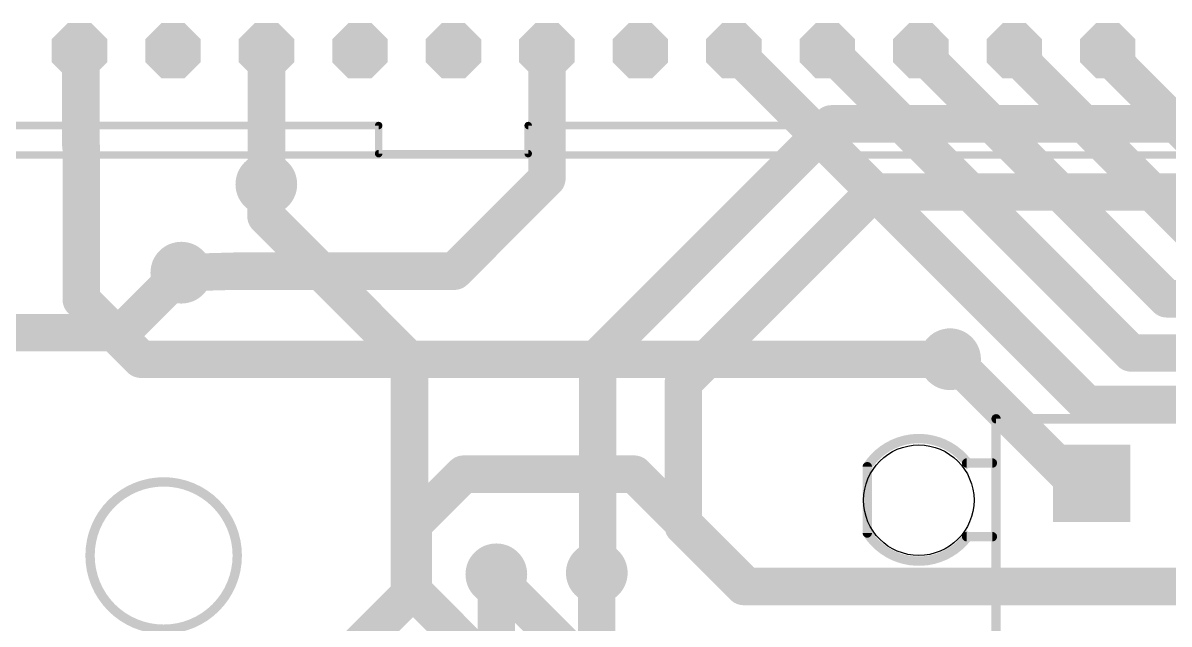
# Model space of a CAD drawing. Extents: x -4 to 118, y -3 to 69.
# Drawn here: x 22.42 to 53.56, y 24.17 to 40.49 of the extents above; entities that cross this region are included whole.
import ezdxf

# ---------------------------------------------------------------- set-up
doc = ezdxf.new("R2010")
doc.units = 0
for name, color, linetype in [('1', 22, 'CONTINUOUS'), ('16', 175, 'CONTINUOUS'), ('17', 82, 'CONTINUOUS'), ('18', 82, 'CONTINUOUS'), ('20', 7, 'CONTINUOUS'), ('21', 253, 'CONTINUOUS'), ('22', 253, 'CONTINUOUS')]:
    doc.layers.add(name, color=color, linetype=linetype)

# ---------------------------------------------------------------- blocks, each defined once
blk = doc.blocks.new('SQUAREP')
blk.add_solid([(-0.5, -0.5), (0.5, -0.5), (-0.5, 0.5), (0.5, 0.5)])
blk = doc.blocks.new('OCTAGONP')
at = {"const_width": 0.5}
blk.add_lwpolyline([(-0.25, -0.1036), (-0.25, 0.1036), (-0.1036, 0.25), (0.1036, 0.25), (0.25, 0.1036), (0.25, -0.1036), (0.1036, -0.25), (-0.1036, -0.25), (-0.25, -0.1036), (-0.25, 0.1036)], dxfattribs=at)
blk = doc.blocks.new('ROUNDV')
at = {"const_width": 0.5}
blk.add_lwpolyline([(0, -0.25, 1), (0, 0.25, 1), (0, -0.25)], format="xyb", dxfattribs=at)

msp = doc.modelspace()

# ---------------------------------------------------------------- linework, layer by layer
at = {"layer": '1', "const_width": 1.016}
for points in [[(44.38, 37.75), (38.03, 31.4)], [(58.73, 37.75), (44.38, 37.75)], [(29.03, 36.11), (29.03, 35.51)], [(40.36, 30.72), (45.54, 35.9)], [(60.03, 35.9), (45.54, 35.9)], [(29.03, 35.51), (29.02, 35.5)], [(29.02, 35.5), (29.02, 35.24)], [(29.02, 35.24), (32.92, 31.34)], [(25.09, 32.08), (26.72, 33.71)], [(12.61, 32.08), (25.09, 32.08)], [(32.92, 31.34), (32.92, 25.17)], [(38.03, 31.4), (38.03, 25.58)], [(47.67, 31.36), (47.61, 31.36)], [(51.038, 27.992), (47.67, 31.36)], [(40.36, 26.83), (40.36, 30.72)], [(51.46, 27.992), (51.038, 27.992)], [(42, 25.19), (40.36, 26.83)], [(35.28, 25.52), (35.28, 25.43)], [(35.28, 25.43), (37.31, 23.4)], [(38.03, 25.58), (38.01, 25.56)], [(32.92, 25.17), (36.29, 21.8)], [(67.8, 25.19), (42, 25.19)]]:
    msp.add_lwpolyline(points, dxfattribs=at)
at = {"layer": '1', "const_width": 0.508}
for points in [[(44.38, 38.004, 1), (44.38, 37.496)], [(44.5596, 37.5704, 1), (44.2004, 37.9296)], [(29.284, 36.11, 1), (28.776, 36.11)], [(45.54, 36.154, 1), (45.54, 35.646)], [(45.7196, 35.7204, 1), (45.3604, 36.0796)], [(29.274, 35.5, 1), (28.766, 35.5)], [(28.8404, 35.6796, 1), (29.1996, 35.3204)], [(29.2096, 35.3304, 1), (28.8504, 35.6896)], [(29.1996, 35.4196, 1), (28.8404, 35.0604)], [(28.776, 35.51, 1), (29.284, 35.51)], [(28.766, 35.24, 1), (29.274, 35.24)], [(26.8996, 33.5304, 1), (26.5404, 33.8896)], [(24.9104, 32.2596, 1), (25.2696, 31.9004)], [(25.09, 31.826, 1), (25.09, 32.334)], [(33.174, 31.34, 1), (32.666, 31.34)], [(32.7404, 31.1604, 1), (33.0996, 31.5196)], [(38.284, 31.4, 1), (37.776, 31.4)], [(37.8504, 31.5796, 1), (38.2096, 31.2204)], [(47.61, 31.614, 1), (47.61, 31.106)], [(47.8496, 31.5396, 1), (47.4904, 31.1804)], [(47.67, 31.106, 1), (47.67, 31.614)], [(40.614, 30.72, 1), (40.106, 30.72)], [(40.1804, 30.8996, 1), (40.5396, 30.5404)], [(51.038, 28.246, 1), (51.038, 27.738)], [(50.8584, 27.8124, 1), (51.2176, 28.1716)], [(51.46, 27.738, 1), (51.46, 28.246)], [(40.5396, 27.0096, 1), (40.1804, 26.6504)], [(40.106, 26.83, 1), (40.614, 26.83)], [(35.534, 25.52, 1), (35.026, 25.52)], [(35.4596, 25.6096, 1), (35.1004, 25.2504)], [(37.8304, 25.7396, 1), (38.1896, 25.3804)], [(38.2096, 25.4004, 1), (37.8504, 25.7596)], [(33.0996, 25.3496, 1), (32.7404, 24.9904)], [(35.026, 25.43, 1), (35.534, 25.43)], [(37.776, 25.58, 1), (38.284, 25.58)], [(42, 25.444, 1), (42, 24.936)], [(41.8204, 25.0104, 1), (42.1796, 25.3696)], [(32.666, 25.17, 1), (33.174, 25.17)]]:
    msp.add_lwpolyline(points, format="xyb", dxfattribs=at)
at = {"layer": '16', "const_width": 1.016}
for points in [[(23.99, 39.7), (23.954, 39.736)], [(23.99, 37.15), (23.99, 39.7)], [(29.04, 39.73), (29.034, 39.736)], [(29.034, 39.736), (29.034, 36.114)], [(36.654, 39.736), (36.654, 36.264)], [(41.734, 39.736), (51.34, 30.13)], [(44.5, 39.5), (44.274, 39.736)], [(44.274, 39.736), (44.324, 39.736)], [(44.324, 39.736), (52.53, 31.53)], [(47, 39.5), (46.814, 39.736)], [(49.5, 39.5), (49.354, 39.736)], [(52, 39.5), (51.894, 39.736)], [(47, 39.5), (53.5, 33)], [(49.5, 39.5), (54.5, 34.5)], [(52, 39.5), (55.5, 36)], [(24, 37.14), (23.99, 37.15)], [(24, 32.98), (24, 37.14)], [(36.654, 36.264), (34.14, 33.75)], [(29.034, 36.114), (29.03, 36.11)], [(28.15, 33.75), (26.72, 33.71)], [(34.14, 33.75), (28.15, 33.75)], [(25.62, 31.36), (24, 32.98)], [(53.5, 33), (60.74, 33)], [(47.61, 31.36), (25.62, 31.36)], [(52.53, 31.53), (61.5, 31.53)], [(51.34, 30.13), (63.16, 30.13)], [(34.39, 28.24), (33.02, 26.87)], [(39.03, 28.24), (34.39, 28.24)], [(42.08, 25.19), (39.03, 28.24)], [(33.02, 26.87), (33.02, 25.08)], [(35.28, 25.52), (35.28, 23.46)], [(38.01, 25.56), (38.01, 23.46)], [(28.816, 20.876), (33.02, 25.08)], [(82.91, 25.19), (42.08, 25.19)]]:
    msp.add_lwpolyline(points, dxfattribs=at)
at = {"layer": '16', "const_width": 0.508}
for points in [[(24.1336, 39.9156, 1), (23.7744, 39.5564)], [(24.244, 39.7, 1), (23.736, 39.7)], [(29.2136, 39.9156, 1), (28.8544, 39.5564)], [(29.288, 39.736, 1), (28.78, 39.736)], [(36.908, 39.736, 1), (36.4, 39.736)], [(41.9136, 39.9156, 1), (41.5544, 39.5564)], [(44.4574, 39.9117, 1), (44.0906, 39.5603)], [(44.274, 39.99, 1), (44.274, 39.482)], [(44.5036, 39.9156, 1), (44.1444, 39.5564)], [(44.324, 39.482, 1), (44.324, 39.99)], [(47.0135, 39.8932, 1), (46.6145, 39.5788)], [(49.57, 39.8696, 1), (49.138, 39.6024)], [(52.1257, 39.8401, 1), (51.6623, 39.6319)], [(23.8104, 39.5204, 1), (24.1696, 39.8796)], [(28.8604, 39.5504, 1), (29.2196, 39.9096)], [(44.3166, 39.3243, 1), (44.6834, 39.6757)], [(47.1796, 39.6796, 1), (46.8204, 39.3204)], [(46.8005, 39.3428, 1), (47.1995, 39.6572)], [(49.6796, 39.6796, 1), (49.3204, 39.3204)], [(49.284, 39.3664, 1), (49.716, 39.6336)], [(52.1796, 39.6796, 1), (51.8204, 39.3204)], [(51.7683, 39.3959, 1), (52.2317, 39.6041)], [(24.1696, 37.3296, 1), (23.8104, 36.9704)], [(23.736, 37.15, 1), (24.244, 37.15)], [(24.254, 37.14, 1), (23.746, 37.14)], [(23.8204, 36.9604, 1), (24.1796, 37.3196)], [(36.8336, 36.0844, 1), (36.4744, 36.4436)], [(28.8504, 36.2896, 1), (29.2096, 35.9304)], [(29.2136, 35.9344, 1), (28.8544, 36.2936)], [(36.4, 36.264, 1), (36.908, 36.264)], [(28.78, 36.114, 1), (29.288, 36.114)], [(26.7129, 33.9639, 1), (26.7271, 33.4561)], [(28.15, 34.004, 1), (28.15, 33.496)], [(28.1571, 33.4961, 1), (28.1429, 34.0039)], [(33.9604, 33.9296, 1), (34.3196, 33.5704)], [(34.14, 33.496, 1), (34.14, 34.004)], [(24.1796, 33.1596, 1), (23.8204, 32.8004)], [(53.5, 33.254, 1), (53.5, 32.746)], [(53.3204, 32.8204, 1), (53.6796, 33.1796)], [(23.746, 32.98, 1), (24.254, 32.98)], [(25.62, 31.614, 1), (25.62, 31.106)], [(25.4404, 31.1804, 1), (25.7996, 31.5396)], [(47.61, 31.106, 1), (47.61, 31.614)], [(52.53, 31.784, 1), (52.53, 31.276)], [(52.3504, 31.3504, 1), (52.7096, 31.7096)], [(51.34, 30.384, 1), (51.34, 29.876)], [(51.1604, 29.9504, 1), (51.5196, 30.3096)], [(34.39, 28.494, 1), (34.39, 27.986)], [(34.5696, 28.0604, 1), (34.2104, 28.4196)], [(39.2096, 28.4196, 1), (38.8504, 28.0604)], [(39.03, 27.986, 1), (39.03, 28.494)], [(33.274, 26.87, 1), (32.766, 26.87)], [(32.8404, 27.0496, 1), (33.1996, 26.6904)], [(35.534, 25.52, 1), (35.026, 25.52)], [(38.264, 25.56, 1), (37.756, 25.56)], [(33.1996, 24.9004, 1), (32.8404, 25.2596)], [(42.08, 25.444, 1), (42.08, 24.936)], [(41.9004, 25.0104, 1), (42.2596, 25.3696)], [(32.766, 25.08, 1), (33.274, 25.08)]]:
    msp.add_lwpolyline(points, format="xyb", dxfattribs=at)
at = {"layer": '20', "const_width": 0.254}
msp.add_lwpolyline([(26.24, 24.03, 1), (26.24, 28.03, 1), (26.24, 24.03)], format="xyb", dxfattribs=at)
at = {"layer": '20'}
msp.add_circle((46.76, 27.532), 1.5, dxfattribs=at)
at = {"layer": '21', "const_width": 0.2032}
for points in [[(32.082, 37.704), (12.016, 37.704)], [(32.082, 37.704), (32.082, 36.942)], [(36.146, 36.942), (36.146, 37.704)], [(36.146, 37.704), (56.212, 37.704)], [(11.204, 36.906), (57.024, 36.906)], [(32.082, 36.942), (36.146, 36.942)]]:
    msp.add_lwpolyline(points, dxfattribs=at)
at = {"layer": '21', "const_width": 0.1016}
for points in [[(32.1328, 37.704, 1), (32.0312, 37.704)], [(32.082, 37.6532, 1), (32.082, 37.7548)], [(36.1968, 37.704, 1), (36.0952, 37.704)], [(36.146, 37.7548, 1), (36.146, 37.6532)], [(32.082, 36.9928, 1), (32.082, 36.8912)], [(32.0312, 36.942, 1), (32.1328, 36.942)], [(36.0952, 36.942, 1), (36.1968, 36.942)], [(36.146, 36.8912, 1), (36.146, 36.9928)]]:
    msp.add_lwpolyline(points, format="xyb", dxfattribs=at)
at = {"layer": '22', "const_width": 0.254}
for points in [[(83.46, 29.742), (48.86, 29.742)], [(48.86, 29.742), (48.86, 23.042)], [(48.06, 28.542), (48.76, 28.542)], [(45.36, 26.642), (45.36, 28.442)], [(48.06, 26.542), (48.76, 26.542)]]:
    msp.add_lwpolyline(points, dxfattribs=at)
at = {"layer": '22'}
for points, const_width in [([(48.86, 29.8055, 1), (48.86, 29.6785)], 0.127), ([(48.9235, 29.742, 1), (48.7965, 29.742)], 0.127), ([(48.16, 28.442, 0.546), (45.36, 28.442)], 0.254), ([(48.06, 28.6055, 1), (48.06, 28.4785)], 0.127), ([(48.76, 28.4785, 1), (48.76, 28.6055)], 0.127), ([(45.4235, 28.442, 1), (45.2965, 28.442)], 0.127), ([(45.36, 26.642, 0.546), (48.16, 26.642)], 0.254), ([(45.2965, 26.642, 1), (45.4235, 26.642)], 0.127), ([(48.06, 26.6055, 1), (48.06, 26.4785)], 0.127), ([(48.76, 26.4785, 1), (48.76, 26.6055)], 0.127)]:
    msp.add_lwpolyline(points, format="xyb", dxfattribs=dict(at, const_width=const_width))

# ---------------------------------------------------------------- block references
at = {"layer": '17', "xscale": 1.508, "yscale": 1.508}
for p in [(23.954, 39.736), (23.954, 39.736), (26.494, 39.736), (26.494, 39.736), (29.034, 39.736), (29.034, 39.736), (31.574, 39.736), (31.574, 39.736), (34.114, 39.736), (34.114, 39.736), (36.654, 39.736), (36.654, 39.736), (39.194, 39.736), (39.194, 39.736), (41.734, 39.736), (41.734, 39.736), (44.274, 39.736), (44.274, 39.736), (46.814, 39.736), (46.814, 39.736), (49.354, 39.736), (49.354, 39.736), (51.894, 39.736), (51.894, 39.736)]:
    msp.add_blockref('OCTAGONP', p, dxfattribs=at)
at = {"layer": '17', "xscale": 2.1, "yscale": 2.1, "rotation": 180}
msp.add_blockref('SQUAREP', (51.46, 27.992), dxfattribs=at)
msp.add_blockref('SQUAREP', (51.46, 27.992), dxfattribs=at)
at = {"layer": '18', "xscale": 1.6764, "yscale": 1.6764}
for p in [(29.03, 36.11), (29.03, 36.11), (26.72, 33.71), (26.72, 33.71), (47.61, 31.36), (47.61, 31.36), (35.28, 25.52), (35.28, 25.52), (38.01, 25.56), (38.01, 25.56)]:
    msp.add_blockref('ROUNDV', p, dxfattribs=at)

doc.saveas('drawing.dxf')
